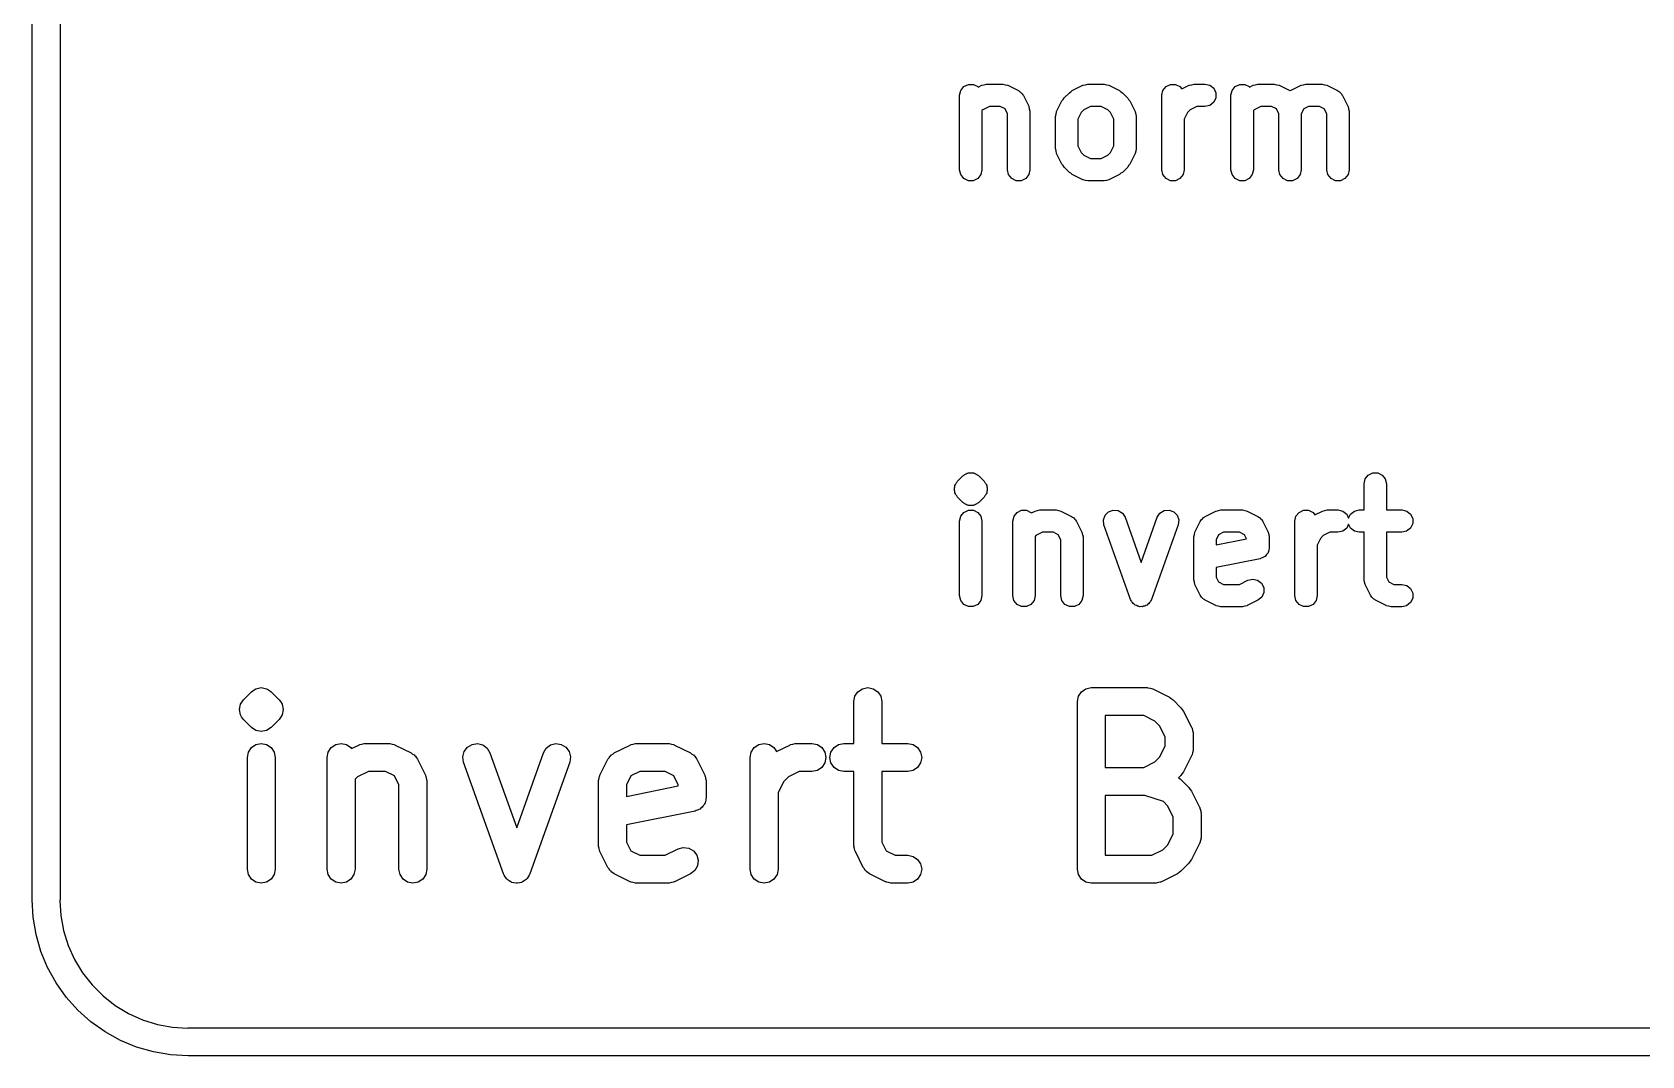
# Model space of a CAD drawing. Extents: x 78 to 213, y -137 to -49.
# Drawn here: x 134.37 to 163.18, y -129.79 to -111.47 of the extents above; entities that cross this region are included whole.
import ezdxf

# ---------------------------------------------------------------- set-up
doc = ezdxf.new("R2010")
doc.units = 0
doc.layers.add('BLACK', color=7, linetype='CONTINUOUS')

msp = doc.modelspace()

# ---------------------------------------------------------------- linework, layer by layer
at = {"layer": 'BLACK', "linetype": 'CONTINUOUS'}
for p, q in [((134.37, -127), (134.37, -87.63)), ((134.87, -87.63), (134.87, -127)), ((150.971, -112.601), (150.991, -112.514)), ((150.971, -113.935), (150.971, -112.601)), ((150.991, -112.514), (151.047, -112.445)), ((151.047, -112.445), (151.127, -112.406)), ((151.127, -112.406), (151.216, -112.406)), ((151.216, -112.406), (151.296, -112.445)), ((151.296, -112.445), (151.303, -112.455)), ((151.303, -112.455), (151.368, -112.422)), ((151.368, -112.422), (151.369, -112.422)), ((151.369, -112.422), (151.37, -112.421)), ((151.37, -112.421), (151.412, -112.412)), ((151.412, -112.412), (151.454, -112.401)), ((151.454, -112.401), (151.456, -112.402)), ((151.456, -112.402), (151.457, -112.401)), ((151.457, -112.401), (151.743, -112.401)), ((151.743, -112.401), (151.744, -112.402)), ((151.744, -112.402), (151.746, -112.401)), ((151.746, -112.401), (151.788, -112.412)), ((151.788, -112.412), (151.83, -112.421)), ((151.83, -112.421), (151.831, -112.422)), ((151.831, -112.422), (151.832, -112.423)), ((151.832, -112.423), (152.023, -112.518)), ((152.023, -112.518), (152.038, -112.53)), ((152.038, -112.53), (152.055, -112.538)), ((152.055, -112.538), (152.072, -112.558)), ((152.072, -112.558), (152.091, -112.575)), ((152.091, -112.575), (152.1, -112.592)), ((152.1, -112.592), (152.112, -112.607)), ((152.112, -112.607), (152.207, -112.798)), ((152.822, -112.678), (152.839, -112.65)), ((152.839, -112.65), (152.935, -112.555)), ((152.935, -112.555), (152.962, -112.538)), ((152.962, -112.538), (152.987, -112.518)), ((152.987, -112.518), (153.177, -112.422)), ((153.177, -112.422), (153.179, -112.422)), ((153.179, -112.422), (153.18, -112.421)), ((153.18, -112.421), (153.222, -112.412)), ((153.222, -112.412), (153.264, -112.401)), ((153.264, -112.401), (153.265, -112.402)), ((153.265, -112.402), (153.266, -112.401)), ((153.266, -112.401), (153.552, -112.401)), ((153.552, -112.401), (153.554, -112.402)), ((153.554, -112.402), (153.555, -112.401)), ((153.555, -112.401), (153.597, -112.412)), ((153.597, -112.412), (153.639, -112.421)), ((153.639, -112.421), (153.64, -112.422)), ((153.64, -112.422), (153.642, -112.423)), ((153.642, -112.423), (153.832, -112.518)), ((153.832, -112.518), (153.857, -112.538)), ((153.857, -112.538), (153.884, -112.555)), ((153.884, -112.555), (153.98, -112.651)), ((153.98, -112.651), (153.996, -112.678)), ((154.59, -112.601), (154.61, -112.514)), ((154.59, -113.935), (154.59, -112.601)), ((154.61, -112.514), (154.666, -112.445)), ((154.666, -112.445), (154.746, -112.406)), ((154.746, -112.406), (154.835, -112.406)), ((154.835, -112.406), (154.915, -112.445)), ((154.915, -112.445), (154.95, -112.489)), ((154.95, -112.489), (155.082, -112.422)), ((155.082, -112.422), (155.083, -112.422)), ((155.083, -112.422), (155.084, -112.421)), ((155.084, -112.421), (155.127, -112.412)), ((155.127, -112.412), (155.169, -112.401)), ((155.169, -112.401), (155.17, -112.402)), ((155.17, -112.402), (155.171, -112.401)), ((155.171, -112.401), (155.362, -112.401)), ((155.362, -112.401), (155.449, -112.421)), ((155.449, -112.421), (155.518, -112.477)), ((155.518, -112.477), (155.557, -112.557)), ((155.557, -112.646), (155.518, -112.726)), ((155.557, -112.557), (155.557, -112.646)), ((155.828, -112.601), (155.848, -112.514)), ((155.828, -113.935), (155.828, -112.601)), ((155.848, -112.514), (155.904, -112.445)), ((155.904, -112.445), (155.984, -112.406)), ((155.984, -112.406), (156.073, -112.406)), ((156.073, -112.406), (156.153, -112.445)), ((156.153, -112.445), (156.161, -112.455)), ((156.161, -112.455), (156.225, -112.422)), ((156.225, -112.422), (156.226, -112.422)), ((156.226, -112.422), (156.227, -112.421)), ((156.227, -112.421), (156.269, -112.412)), ((156.269, -112.412), (156.311, -112.401)), ((156.311, -112.401), (156.313, -112.402)), ((156.313, -112.402), (156.314, -112.401)), ((156.314, -112.401), (156.6, -112.401)), ((156.6, -112.401), (156.601, -112.402)), ((156.601, -112.402), (156.603, -112.401)), ((156.603, -112.401), (156.645, -112.412)), ((156.645, -112.412), (156.687, -112.421)), ((156.687, -112.421), (156.688, -112.422)), ((156.688, -112.422), (156.689, -112.423)), ((156.689, -112.423), (156.88, -112.518)), ((156.88, -112.518), (156.886, -112.523)), ((156.886, -112.523), (156.891, -112.518)), ((156.891, -112.518), (157.082, -112.422)), ((157.082, -112.422), (157.083, -112.422)), ((157.083, -112.422), (157.084, -112.421)), ((157.084, -112.421), (157.127, -112.412)), ((157.127, -112.412), (157.169, -112.401)), ((157.169, -112.401), (157.17, -112.402)), ((157.17, -112.402), (157.171, -112.401)), ((157.171, -112.401), (157.457, -112.401)), ((157.457, -112.401), (157.459, -112.402)), ((157.459, -112.402), (157.46, -112.401)), ((157.46, -112.401), (157.502, -112.412)), ((157.502, -112.412), (157.544, -112.421)), ((157.544, -112.421), (157.545, -112.422)), ((157.545, -112.422), (157.546, -112.423)), ((157.546, -112.423), (157.737, -112.518)), ((157.737, -112.518), (157.752, -112.53)), ((157.752, -112.53), (157.77, -112.538)), ((157.77, -112.538), (157.786, -112.558)), ((157.786, -112.558), (157.806, -112.575)), ((157.806, -112.575), (157.814, -112.592)), ((157.814, -112.592), (157.826, -112.607)), ((157.826, -112.607), (157.922, -112.798)), ((151.385, -112.861), (151.371, -112.875)), ((151.371, -112.875), (151.371, -113.935)), ((151.504, -112.801), (151.385, -112.861)), ((151.695, -112.801), (151.504, -112.801)), ((151.784, -112.846), (151.695, -112.801)), ((151.828, -112.934), (151.784, -112.846)), ((151.828, -113.935), (151.828, -112.934)), ((152.207, -112.798), (152.208, -112.799)), ((152.208, -112.799), (152.209, -112.8)), ((152.209, -112.8), (152.218, -112.842)), ((152.218, -112.842), (152.228, -112.884)), ((152.228, -112.884), (152.228, -112.886)), ((152.228, -112.886), (152.228, -112.887)), ((152.228, -112.887), (152.228, -113.935)), ((152.685, -112.979), (152.696, -112.937)), ((152.696, -112.937), (152.705, -112.895)), ((152.705, -112.895), (152.706, -112.894)), ((152.706, -112.894), (152.707, -112.893)), ((152.707, -112.893), (152.802, -112.702)), ((152.802, -112.702), (152.822, -112.678)), ((153.145, -112.91), (153.085, -113.03)), ((153.194, -112.861), (153.145, -112.91)), ((153.314, -112.801), (153.194, -112.861)), ((153.505, -112.801), (153.314, -112.801)), ((153.624, -112.861), (153.505, -112.801)), ((153.673, -112.91), (153.624, -112.861)), ((153.733, -113.03), (153.673, -112.91)), ((153.996, -112.678), (154.017, -112.702)), ((154.017, -112.702), (154.112, -112.893)), ((154.112, -112.893), (154.112, -112.895)), ((154.112, -112.895), (154.113, -112.896)), ((154.113, -112.896), (154.123, -112.938)), ((154.123, -112.938), (154.133, -112.98)), ((155.05, -112.91), (154.99, -113.03)), ((155.099, -112.861), (155.05, -112.91)), ((155.218, -112.801), (155.099, -112.861)), ((155.362, -112.801), (155.218, -112.801)), ((155.448, -112.782), (155.362, -112.801)), ((155.518, -112.726), (155.448, -112.782)), ((156.242, -112.861), (156.228, -112.875)), ((156.228, -112.875), (156.228, -113.935)), ((156.361, -112.801), (156.242, -112.861)), ((156.553, -112.801), (156.361, -112.801)), ((156.641, -112.846), (156.553, -112.801)), ((156.685, -112.934), (156.641, -112.846)), ((156.685, -113.935), (156.685, -112.934)), ((157.13, -112.846), (157.085, -112.934)), ((157.085, -112.934), (157.085, -113.935)), ((157.218, -112.801), (157.13, -112.846)), ((157.41, -112.801), (157.218, -112.801)), ((157.498, -112.846), (157.41, -112.801)), ((157.543, -112.934), (157.498, -112.846)), ((157.543, -113.935), (157.543, -112.934)), ((157.922, -112.798), (157.922, -112.799)), ((157.922, -112.799), (157.923, -112.8)), ((157.923, -112.8), (157.932, -112.842)), ((157.932, -112.842), (157.943, -112.884)), ((157.943, -112.884), (157.942, -112.886)), ((157.942, -112.886), (157.943, -112.887)), ((157.943, -112.887), (157.943, -113.935)), ((152.686, -112.981), (152.685, -112.979)), ((152.685, -112.982), (152.686, -112.981)), ((152.685, -113.554), (152.685, -112.982)), ((153.085, -113.03), (153.085, -113.507)), ((153.733, -113.507), (153.733, -113.03)), ((154.133, -112.98), (154.133, -112.981)), ((154.133, -112.981), (154.133, -112.982)), ((154.133, -112.982), (154.133, -113.554)), ((154.99, -113.03), (154.99, -113.935)), ((153.085, -113.507), (153.145, -113.626)), ((153.673, -113.626), (153.733, -113.507)), ((152.686, -113.555), (152.685, -113.554)), ((152.685, -113.556), (152.686, -113.555)), ((152.696, -113.598), (152.685, -113.556)), ((152.705, -113.641), (152.696, -113.598)), ((152.706, -113.642), (152.705, -113.641)), ((152.706, -113.643), (152.706, -113.642)), ((152.802, -113.834), (152.706, -113.643)), ((153.145, -113.626), (153.194, -113.675)), ((153.194, -113.675), (153.314, -113.735)), ((153.314, -113.735), (153.505, -113.735)), ((153.505, -113.735), (153.624, -113.675)), ((153.624, -113.675), (153.673, -113.626)), ((154.112, -113.643), (154.017, -113.834)), ((154.113, -113.641), (154.112, -113.642)), ((154.112, -113.642), (154.112, -113.643)), ((154.123, -113.599), (154.113, -113.641)), ((154.133, -113.557), (154.123, -113.599)), ((154.133, -113.554), (154.133, -113.555)), ((154.133, -113.555), (154.133, -113.557)), ((150.991, -114.021), (150.971, -113.935)), ((151.046, -114.091), (150.991, -114.021)), ((151.127, -114.13), (151.046, -114.091)), ((151.296, -114.091), (151.215, -114.13)), ((151.351, -114.022), (151.296, -114.091)), ((151.371, -113.935), (151.351, -114.022)), ((151.848, -114.021), (151.828, -113.935)), ((151.904, -114.091), (151.848, -114.021)), ((151.984, -114.13), (151.904, -114.091)), ((152.153, -114.091), (152.073, -114.13)), ((152.208, -114.022), (152.153, -114.091)), ((152.228, -113.935), (152.208, -114.022)), ((152.822, -113.858), (152.802, -113.834)), ((152.839, -113.885), (152.822, -113.858)), ((152.935, -113.981), (152.839, -113.885)), ((152.962, -113.998), (152.935, -113.981)), ((152.986, -114.018), (152.962, -113.998)), ((153.177, -114.114), (152.986, -114.018)), ((153.832, -114.018), (153.641, -114.114)), ((153.857, -113.998), (153.832, -114.018)), ((153.884, -113.981), (153.857, -113.998)), ((153.979, -113.886), (153.884, -113.981)), ((153.996, -113.859), (153.979, -113.886)), ((154.017, -113.834), (153.996, -113.859)), ((154.61, -114.021), (154.59, -113.935)), ((154.665, -114.091), (154.61, -114.021)), ((154.746, -114.13), (154.665, -114.091)), ((154.915, -114.091), (154.835, -114.13)), ((154.97, -114.022), (154.915, -114.091)), ((154.99, -113.935), (154.97, -114.022)), ((155.848, -114.021), (155.828, -113.935)), ((155.904, -114.091), (155.848, -114.021)), ((155.984, -114.13), (155.904, -114.091)), ((156.153, -114.091), (156.073, -114.13)), ((156.208, -114.022), (156.153, -114.091)), ((156.228, -113.935), (156.208, -114.022)), ((156.705, -114.021), (156.685, -113.935)), ((156.761, -114.091), (156.705, -114.021)), ((156.841, -114.13), (156.761, -114.091)), ((157.01, -114.091), (156.93, -114.13)), ((157.066, -114.022), (157.01, -114.091)), ((157.085, -113.935), (157.066, -114.022)), ((157.562, -114.021), (157.543, -113.935)), ((157.618, -114.091), (157.562, -114.021)), ((157.698, -114.13), (157.618, -114.091)), ((157.867, -114.091), (157.787, -114.13)), ((157.923, -114.022), (157.867, -114.091)), ((157.943, -113.935), (157.923, -114.022)), ((151.215, -114.13), (151.127, -114.13)), ((152.073, -114.13), (151.984, -114.13)), ((153.178, -114.114), (153.177, -114.114)), ((153.179, -114.115), (153.178, -114.114)), ((153.221, -114.125), (153.179, -114.115)), ((153.263, -114.135), (153.221, -114.125)), ((153.265, -114.134), (153.263, -114.135)), ((153.266, -114.135), (153.265, -114.134)), ((153.552, -114.135), (153.266, -114.135)), ((153.553, -114.134), (153.552, -114.135)), ((153.555, -114.135), (153.553, -114.134)), ((153.597, -114.125), (153.555, -114.135)), ((153.639, -114.115), (153.597, -114.125)), ((153.64, -114.114), (153.639, -114.115)), ((153.641, -114.114), (153.64, -114.114)), ((154.835, -114.13), (154.746, -114.13)), ((156.073, -114.13), (155.984, -114.13)), ((156.93, -114.13), (156.841, -114.13)), ((157.787, -114.13), (157.698, -114.13)), ((150.887, -119.584), (150.899, -119.565)), ((150.899, -119.565), (150.907, -119.543)), ((150.907, -119.543), (150.923, -119.528)), ((150.923, -119.528), (150.935, -119.509)), ((150.935, -119.509), (151.03, -119.413)), ((151.03, -119.413), (151.04, -119.407)), ((151.04, -119.407), (151.047, -119.398)), ((151.047, -119.398), (151.057, -119.393)), ((151.057, -119.393), (151.065, -119.385)), ((151.065, -119.385), (151.086, -119.378)), ((151.086, -119.378), (151.105, -119.366)), ((151.105, -119.366), (151.117, -119.365)), ((151.117, -119.365), (151.127, -119.36)), ((151.127, -119.36), (151.138, -119.36)), ((151.138, -119.36), (151.149, -119.356)), ((151.149, -119.356), (151.171, -119.359)), ((151.171, -119.359), (151.194, -119.356)), ((151.194, -119.356), (151.205, -119.36)), ((151.205, -119.36), (151.216, -119.36)), ((151.216, -119.36), (151.226, -119.365)), ((151.226, -119.365), (151.237, -119.366)), ((151.237, -119.366), (151.256, -119.378)), ((151.256, -119.378), (151.278, -119.386)), ((151.278, -119.386), (151.286, -119.394)), ((151.286, -119.394), (151.296, -119.398)), ((151.296, -119.398), (151.303, -119.407)), ((151.303, -119.407), (151.313, -119.413)), ((151.313, -119.413), (151.408, -119.509)), ((151.408, -119.509), (151.42, -119.528)), ((151.42, -119.528), (151.436, -119.544)), ((151.436, -119.544), (151.443, -119.565)), ((151.443, -119.565), (151.455, -119.584)), ((158.209, -119.554), (158.229, -119.468)), ((158.209, -120.021), (158.209, -119.554)), ((158.229, -119.468), (158.285, -119.398)), ((158.285, -119.398), (158.365, -119.36)), ((158.365, -119.36), (158.454, -119.36)), ((158.454, -119.36), (158.534, -119.398)), ((158.534, -119.398), (158.589, -119.468)), ((158.589, -119.468), (158.609, -119.555)), ((158.609, -119.555), (158.609, -120.021)), ((150.877, -119.627), (150.885, -119.606)), ((150.88, -119.65), (150.877, -119.627)), ((150.877, -119.672), (150.88, -119.65)), ((150.885, -119.693), (150.877, -119.672)), ((150.885, -119.606), (150.887, -119.584)), ((150.887, -119.716), (150.885, -119.693)), ((150.899, -119.735), (150.887, -119.716)), ((150.907, -119.756), (150.899, -119.735)), ((150.922, -119.772), (150.907, -119.756)), ((150.934, -119.791), (150.922, -119.772)), ((151.03, -119.887), (150.934, -119.791)), ((151.408, -119.791), (151.312, -119.887)), ((151.42, -119.772), (151.408, -119.791)), ((151.436, -119.757), (151.42, -119.772)), ((151.443, -119.735), (151.436, -119.757)), ((151.455, -119.716), (151.443, -119.735)), ((151.455, -119.584), (151.458, -119.607)), ((151.458, -119.694), (151.455, -119.716)), ((151.458, -119.607), (151.465, -119.628)), ((151.465, -119.673), (151.458, -119.694)), ((151.465, -119.628), (151.463, -119.65)), ((151.463, -119.65), (151.465, -119.673)), ((150.971, -120.221), (150.991, -120.134)), ((150.991, -120.134), (151.047, -120.065)), ((151.039, -119.893), (151.03, -119.887)), ((151.046, -119.902), (151.039, -119.893)), ((151.057, -119.906), (151.046, -119.902)), ((151.047, -120.065), (151.127, -120.026)), ((151.065, -119.914), (151.057, -119.906)), ((151.086, -119.922), (151.065, -119.914)), ((151.105, -119.934), (151.086, -119.922)), ((151.116, -119.935), (151.105, -119.934)), ((151.127, -119.94), (151.116, -119.935)), ((151.138, -119.94), (151.127, -119.94)), ((151.127, -120.026), (151.216, -120.026)), ((151.149, -119.944), (151.138, -119.94)), ((151.171, -119.941), (151.149, -119.944)), ((151.193, -119.944), (151.171, -119.941)), ((151.204, -119.94), (151.193, -119.944)), ((151.215, -119.94), (151.204, -119.94)), ((151.226, -119.935), (151.215, -119.94)), ((151.216, -120.026), (151.296, -120.065)), ((151.237, -119.934), (151.226, -119.935)), ((151.256, -119.922), (151.237, -119.934)), ((151.277, -119.915), (151.256, -119.922)), ((151.285, -119.907), (151.277, -119.915)), ((151.296, -119.902), (151.285, -119.907)), ((151.303, -119.893), (151.296, -119.902)), ((151.296, -120.065), (151.351, -120.135)), ((151.312, -119.887), (151.303, -119.893)), ((151.351, -120.135), (151.371, -120.221)), ((151.924, -120.221), (151.944, -120.134)), ((151.944, -120.134), (151.999, -120.065)), ((151.999, -120.065), (152.079, -120.026)), ((152.079, -120.026), (152.168, -120.026)), ((152.168, -120.026), (152.248, -120.065)), ((152.248, -120.065), (152.256, -120.075)), ((152.256, -120.075), (152.32, -120.042)), ((152.32, -120.042), (152.321, -120.042)), ((152.321, -120.042), (152.323, -120.041)), ((152.323, -120.041), (152.365, -120.032)), ((152.365, -120.032), (152.407, -120.021)), ((152.407, -120.021), (152.408, -120.022)), ((152.408, -120.022), (152.409, -120.021)), ((152.409, -120.021), (152.695, -120.021)), ((152.695, -120.021), (152.697, -120.022)), ((152.697, -120.022), (152.698, -120.021)), ((152.698, -120.021), (152.74, -120.032)), ((152.74, -120.032), (152.782, -120.041)), ((152.782, -120.041), (152.783, -120.042)), ((152.783, -120.042), (152.784, -120.043)), ((152.784, -120.043), (152.975, -120.138)), ((152.975, -120.138), (152.99, -120.15)), ((153.544, -120.2), (153.573, -120.116)), ((153.573, -120.116), (153.635, -120.053)), ((153.635, -120.053), (153.719, -120.023)), ((153.719, -120.023), (153.808, -120.032)), ((153.808, -120.032), (153.883, -120.079)), ((153.883, -120.079), (153.931, -120.154)), ((154.507, -120.154), (154.555, -120.079)), ((154.555, -120.079), (154.63, -120.032)), ((154.63, -120.032), (154.719, -120.023)), ((154.719, -120.023), (154.803, -120.053)), ((154.803, -120.053), (154.865, -120.116)), ((154.865, -120.116), (154.894, -120.2)), ((155.352, -120.15), (155.367, -120.138)), ((155.367, -120.138), (155.558, -120.042)), ((155.558, -120.042), (155.56, -120.042)), ((155.56, -120.042), (155.561, -120.041)), ((155.561, -120.041), (155.603, -120.032)), ((155.603, -120.032), (155.645, -120.021)), ((155.645, -120.021), (155.646, -120.022)), ((155.646, -120.022), (155.647, -120.021)), ((155.647, -120.021), (156.029, -120.021)), ((156.029, -120.021), (156.03, -120.022)), ((156.03, -120.022), (156.031, -120.021)), ((156.031, -120.021), (156.073, -120.032)), ((156.073, -120.032), (156.115, -120.041)), ((156.115, -120.041), (156.116, -120.042)), ((156.116, -120.042), (156.118, -120.043)), ((156.118, -120.043), (156.309, -120.138)), ((156.309, -120.138), (156.324, -120.15)), ((156.971, -120.221), (156.991, -120.134)), ((156.991, -120.134), (157.047, -120.065)), ((157.047, -120.065), (157.127, -120.026)), ((157.127, -120.026), (157.216, -120.026)), ((157.216, -120.026), (157.296, -120.065)), ((157.296, -120.065), (157.331, -120.109)), ((157.331, -120.109), (157.463, -120.042)), ((157.463, -120.042), (157.464, -120.042)), ((157.464, -120.042), (157.465, -120.041)), ((157.465, -120.041), (157.507, -120.032)), ((157.507, -120.032), (157.549, -120.021)), ((157.549, -120.021), (157.551, -120.022)), ((157.551, -120.022), (157.552, -120.021)), ((157.552, -120.021), (157.743, -120.021)), ((157.743, -120.021), (157.83, -120.041)), ((157.83, -120.041), (157.899, -120.097)), ((157.899, -120.097), (157.933, -120.168)), ((157.933, -120.168), (157.967, -120.097)), ((157.967, -120.097), (158.037, -120.041)), ((158.037, -120.041), (158.124, -120.021)), ((158.124, -120.021), (158.209, -120.021)), ((158.609, -120.021), (158.886, -120.021)), ((158.886, -120.021), (158.973, -120.041)), ((158.973, -120.041), (159.042, -120.097)), ((159.042, -120.097), (159.081, -120.177)), ((150.971, -121.555), (150.971, -120.221)), ((151.371, -120.221), (151.371, -121.555)), ((151.924, -121.555), (151.924, -120.221)), ((152.456, -120.421), (152.337, -120.481)), ((152.648, -120.421), (152.456, -120.421)), ((152.736, -120.466), (152.648, -120.421)), ((152.99, -120.15), (153.008, -120.158)), ((153.008, -120.158), (153.024, -120.178)), ((153.024, -120.178), (153.044, -120.195)), ((153.044, -120.195), (153.052, -120.212)), ((153.052, -120.212), (153.064, -120.227)), ((153.064, -120.227), (153.16, -120.418)), ((153.16, -120.418), (153.16, -120.419)), ((153.16, -120.419), (153.161, -120.42)), ((153.161, -120.42), (153.171, -120.462)), ((153.554, -120.288), (153.544, -120.2)), ((154.03, -121.622), (153.554, -120.288)), ((153.931, -120.154), (154.219, -120.96)), ((154.219, -120.96), (154.507, -120.154)), ((154.883, -120.289), (154.407, -121.622)), ((154.894, -120.2), (154.883, -120.289)), ((155.172, -120.462), (155.182, -120.42)), ((155.182, -120.419), (155.183, -120.418)), ((155.182, -120.42), (155.182, -120.419)), ((155.183, -120.418), (155.278, -120.227)), ((155.278, -120.227), (155.291, -120.212)), ((155.291, -120.212), (155.299, -120.194)), ((155.299, -120.194), (155.318, -120.178)), ((155.318, -120.178), (155.335, -120.158)), ((155.335, -120.158), (155.352, -120.15)), ((155.695, -120.421), (155.606, -120.466)), ((155.981, -120.421), (155.695, -120.421)), ((156.07, -120.466), (155.981, -120.421)), ((156.324, -120.15), (156.341, -120.158)), ((156.341, -120.158), (156.357, -120.178)), ((156.357, -120.178), (156.377, -120.195)), ((156.377, -120.195), (156.385, -120.212)), ((156.385, -120.212), (156.398, -120.227)), ((156.398, -120.227), (156.493, -120.418)), ((156.493, -120.418), (156.493, -120.419)), ((156.493, -120.419), (156.494, -120.42)), ((156.494, -120.42), (156.504, -120.462)), ((156.971, -121.555), (156.971, -120.221)), ((157.599, -120.421), (157.48, -120.481)), ((157.743, -120.421), (157.599, -120.421)), ((157.829, -120.402), (157.743, -120.421)), ((157.899, -120.346), (157.829, -120.402)), ((157.933, -120.275), (157.899, -120.346)), ((157.967, -120.346), (157.933, -120.275)), ((158.037, -120.401), (157.967, -120.346)), ((158.123, -120.421), (158.037, -120.401)), ((158.209, -120.421), (158.123, -120.421)), ((158.209, -121.269), (158.209, -120.421)), ((158.885, -120.421), (158.609, -120.421)), ((158.609, -120.421), (158.609, -121.222)), ((158.972, -120.402), (158.885, -120.421)), ((159.042, -120.346), (158.972, -120.402)), ((159.08, -120.266), (159.042, -120.346)), ((159.081, -120.177), (159.08, -120.266)), ((152.337, -120.481), (152.324, -120.495)), ((152.324, -120.495), (152.324, -121.555)), ((152.781, -120.554), (152.736, -120.466)), ((152.781, -121.555), (152.781, -120.554)), ((153.171, -120.462), (153.181, -120.504)), ((153.181, -120.504), (153.18, -120.506)), ((153.18, -120.506), (153.181, -120.507)), ((153.181, -120.507), (153.181, -121.555)), ((155.162, -120.504), (155.172, -120.462)), ((155.162, -120.505), (155.162, -120.504)), ((155.162, -120.507), (155.162, -120.505)), ((155.162, -121.269), (155.162, -120.507)), ((155.606, -120.466), (155.562, -120.554)), ((155.562, -120.644), (156.105, -120.536)), ((155.562, -120.554), (155.562, -120.644)), ((156.105, -120.536), (156.07, -120.466)), ((156.504, -120.462), (156.514, -120.504)), ((156.514, -120.703), (156.504, -120.744)), ((156.514, -120.698), (156.513, -120.701)), ((156.513, -120.701), (156.514, -120.703)), ((156.514, -120.504), (156.514, -120.506)), ((156.514, -120.506), (156.514, -120.507)), ((156.514, -120.507), (156.514, -120.698)), ((157.431, -120.53), (157.371, -120.65)), ((157.371, -120.65), (157.371, -121.555)), ((157.48, -120.481), (157.431, -120.53)), ((156.353, -120.894), (155.562, -121.052)), ((156.356, -120.893), (156.353, -120.894)), ((156.358, -120.893), (156.356, -120.893)), ((156.396, -120.874), (156.358, -120.893)), ((156.434, -120.857), (156.396, -120.874)), ((156.436, -120.855), (156.434, -120.857)), ((156.439, -120.854), (156.436, -120.855)), ((156.465, -120.821), (156.439, -120.854)), ((156.492, -120.789), (156.465, -120.821)), ((156.494, -120.785), (156.492, -120.787)), ((156.492, -120.787), (156.492, -120.789)), ((156.504, -120.744), (156.494, -120.785)), ((155.162, -121.27), (155.162, -121.269)), ((155.162, -121.272), (155.162, -121.27)), ((155.172, -121.314), (155.162, -121.272)), ((155.562, -121.052), (155.562, -121.222)), ((155.562, -121.222), (155.606, -121.31)), ((155.981, -121.355), (156.13, -121.28)), ((156.13, -121.28), (156.216, -121.26)), ((156.216, -121.26), (156.303, -121.278)), ((156.303, -121.278), (156.373, -121.333)), ((158.21, -121.27), (158.209, -121.269)), ((158.209, -121.272), (158.21, -121.27)), ((158.219, -121.314), (158.209, -121.272)), ((158.609, -121.222), (158.654, -121.31)), ((150.991, -121.641), (150.971, -121.555)), ((151.371, -121.555), (151.351, -121.642)), ((151.943, -121.641), (151.924, -121.555)), ((152.324, -121.555), (152.304, -121.642)), ((152.8, -121.641), (152.781, -121.555)), ((153.181, -121.555), (153.161, -121.642)), ((155.181, -121.356), (155.172, -121.314)), ((155.182, -121.357), (155.181, -121.356)), ((155.183, -121.358), (155.182, -121.357)), ((155.278, -121.549), (155.183, -121.358)), ((155.29, -121.564), (155.278, -121.549)), ((155.299, -121.582), (155.29, -121.564)), ((155.318, -121.598), (155.299, -121.582)), ((155.606, -121.31), (155.695, -121.355)), ((155.695, -121.355), (155.981, -121.355)), ((156.377, -121.582), (156.308, -121.638)), ((156.373, -121.333), (156.413, -121.412)), ((156.414, -121.501), (156.377, -121.582)), ((156.413, -121.412), (156.414, -121.501)), ((156.991, -121.641), (156.971, -121.555)), ((157.371, -121.555), (157.351, -121.642)), ((158.229, -121.356), (158.219, -121.314)), ((158.23, -121.357), (158.229, -121.356)), ((158.23, -121.358), (158.23, -121.357)), ((158.326, -121.549), (158.23, -121.358)), ((158.338, -121.564), (158.326, -121.549)), ((158.346, -121.582), (158.338, -121.564)), ((158.366, -121.598), (158.346, -121.582)), ((158.654, -121.31), (158.742, -121.355)), ((158.742, -121.355), (158.886, -121.355)), ((158.886, -121.355), (158.973, -121.375)), ((158.973, -121.375), (159.042, -121.43)), ((159.042, -121.43), (159.081, -121.51)), ((159.081, -121.51), (159.08, -121.599)), ((151.046, -121.711), (150.991, -121.641)), ((151.127, -121.75), (151.046, -121.711)), ((151.215, -121.75), (151.127, -121.75)), ((151.296, -121.711), (151.215, -121.75)), ((151.351, -121.642), (151.296, -121.711)), ((151.999, -121.711), (151.943, -121.641)), ((152.079, -121.75), (151.999, -121.711)), ((152.168, -121.75), (152.079, -121.75)), ((152.248, -121.711), (152.168, -121.75)), ((152.304, -121.642), (152.248, -121.711)), ((152.856, -121.711), (152.8, -121.641)), ((152.936, -121.75), (152.856, -121.711)), ((153.025, -121.75), (152.936, -121.75)), ((153.105, -121.711), (153.025, -121.75)), ((153.161, -121.642), (153.105, -121.711)), ((154.042, -121.64), (154.03, -121.622)), ((154.049, -121.66), (154.042, -121.64)), ((154.065, -121.677), (154.049, -121.66)), ((154.078, -121.697), (154.065, -121.677)), ((154.096, -121.708), (154.078, -121.697)), ((154.111, -121.723), (154.096, -121.708)), ((154.134, -121.731), (154.111, -121.723)), ((154.154, -121.744), (154.134, -121.731)), ((154.175, -121.746), (154.154, -121.744)), ((154.195, -121.753), (154.175, -121.746)), ((154.219, -121.751), (154.195, -121.753)), ((154.242, -121.753), (154.219, -121.751)), ((154.262, -121.746), (154.242, -121.753)), ((154.283, -121.744), (154.262, -121.746)), ((154.304, -121.732), (154.283, -121.744)), ((154.326, -121.724), (154.304, -121.732)), ((154.341, -121.708), (154.326, -121.724)), ((154.359, -121.697), (154.341, -121.708)), ((154.372, -121.677), (154.359, -121.697)), ((154.389, -121.66), (154.372, -121.677)), ((154.396, -121.64), (154.389, -121.66)), ((154.407, -121.622), (154.396, -121.64)), ((155.335, -121.618), (155.318, -121.598)), ((155.352, -121.626), (155.335, -121.618)), ((155.367, -121.638), (155.352, -121.626)), ((155.558, -121.734), (155.367, -121.638)), ((155.559, -121.734), (155.558, -121.734)), ((155.56, -121.735), (155.559, -121.734)), ((155.602, -121.745), (155.56, -121.735)), ((155.644, -121.755), (155.602, -121.745)), ((155.646, -121.754), (155.644, -121.755)), ((155.647, -121.755), (155.646, -121.754)), ((156.028, -121.755), (155.647, -121.755)), ((156.03, -121.754), (156.028, -121.755)), ((156.031, -121.755), (156.03, -121.754)), ((156.073, -121.745), (156.031, -121.755)), ((156.115, -121.735), (156.073, -121.745)), ((156.116, -121.734), (156.115, -121.735)), ((156.117, -121.734), (156.116, -121.734)), ((156.308, -121.638), (156.117, -121.734)), ((157.046, -121.711), (156.991, -121.641)), ((157.127, -121.75), (157.046, -121.711)), ((157.215, -121.75), (157.127, -121.75)), ((157.296, -121.711), (157.215, -121.75)), ((157.351, -121.642), (157.296, -121.711)), ((158.382, -121.618), (158.366, -121.598)), ((158.4, -121.626), (158.382, -121.618)), ((158.415, -121.638), (158.4, -121.626)), ((158.606, -121.734), (158.415, -121.638)), ((158.607, -121.734), (158.606, -121.734)), ((158.608, -121.735), (158.607, -121.734)), ((158.65, -121.745), (158.608, -121.735)), ((158.692, -121.755), (158.65, -121.745)), ((158.693, -121.754), (158.692, -121.755)), ((158.695, -121.755), (158.693, -121.754)), ((158.885, -121.755), (158.695, -121.755)), ((158.972, -121.735), (158.885, -121.755)), ((159.042, -121.68), (158.972, -121.735)), ((159.08, -121.599), (159.042, -121.68)), ((138.151, -123.418), (138.294, -123.275)), ((138.294, -123.275), (138.343, -123.243)), ((138.294, -123.275), (138.294, -123.275)), ((138.343, -123.243), (138.375, -123.221)), ((138.375, -123.221), (138.471, -123.202)), ((138.471, -123.202), (138.471, -123.202)), ((138.471, -123.202), (138.566, -123.221)), ((138.566, -123.221), (138.599, -123.243)), ((138.599, -123.243), (138.647, -123.275)), ((138.647, -123.275), (138.647, -123.275)), ((138.647, -123.275), (138.79, -123.418)), ((149.097, -123.356), (149.151, -123.275)), ((149.151, -123.275), (149.232, -123.221)), ((149.232, -123.221), (149.328, -123.202)), ((149.328, -123.202), (149.424, -123.221)), ((149.424, -123.221), (149.505, -123.275)), ((149.505, -123.275), (149.559, -123.356)), ((153.097, -123.356), (153.151, -123.275)), ((153.151, -123.275), (153.232, -123.221)), ((153.232, -123.221), (153.328, -123.202)), ((153.328, -123.202), (154.328, -123.202)), ((154.328, -123.202), (154.337, -123.204)), ((154.337, -123.204), (154.346, -123.203)), ((154.346, -123.203), (154.384, -123.213)), ((154.384, -123.213), (154.424, -123.221)), ((154.424, -123.221), (154.431, -123.226)), ((154.431, -123.226), (154.44, -123.229)), ((154.44, -123.229), (154.725, -123.371)), ((138.078, -123.595), (138.097, -123.499)), ((138.097, -123.691), (138.078, -123.595)), ((138.097, -123.499), (138.151, -123.418)), ((138.097, -123.499), (138.097, -123.499)), ((138.151, -123.418), (138.151, -123.418)), ((138.79, -123.418), (138.813, -123.452)), ((138.813, -123.452), (138.845, -123.499)), ((138.845, -123.499), (138.845, -123.499)), ((138.845, -123.499), (138.864, -123.595)), ((138.864, -123.595), (138.845, -123.691)), ((149.078, -123.452), (149.097, -123.356)), ((149.078, -124.202), (149.078, -123.452)), ((149.559, -123.356), (149.578, -123.452)), ((149.578, -123.452), (149.578, -124.202)), ((153.078, -123.452), (153.097, -123.356)), ((153.078, -126.452), (153.078, -123.452)), ((154.725, -123.371), (154.757, -123.396)), ((154.757, -123.396), (154.79, -123.418)), ((154.79, -123.418), (154.933, -123.561)), ((154.933, -123.561), (154.955, -123.594)), ((154.955, -123.594), (154.98, -123.626)), ((138.119, -123.723), (138.097, -123.691)), ((138.151, -123.772), (138.119, -123.723)), ((138.294, -123.915), (138.151, -123.772)), ((138.79, -123.772), (138.647, -123.915)), ((138.813, -123.738), (138.79, -123.772)), ((138.845, -123.691), (138.813, -123.738)), ((153.578, -123.702), (153.578, -124.631)), ((154.269, -123.702), (153.578, -123.702)), ((154.465, -123.8), (154.269, -123.702)), ((154.551, -123.886), (154.465, -123.8)), ((154.649, -124.083), (154.551, -123.886)), ((154.98, -123.626), (155.123, -123.912)), ((138.375, -123.969), (138.294, -123.915)), ((138.294, -123.915), (138.294, -123.915)), ((138.471, -123.988), (138.375, -123.969)), ((138.566, -123.969), (138.471, -123.988)), ((138.647, -123.915), (138.566, -123.969)), ((154.649, -124.25), (154.649, -124.083)), ((155.123, -123.912), (155.125, -123.92)), ((155.125, -123.92), (155.13, -123.928)), ((155.13, -123.928), (155.138, -123.967)), ((155.138, -123.967), (155.149, -124.006)), ((155.149, -124.006), (155.148, -124.015)), ((155.148, -124.015), (155.149, -124.024)), ((155.149, -124.024), (155.149, -124.309)), ((138.221, -124.452), (138.24, -124.356)), ((138.221, -126.452), (138.221, -124.452)), ((138.24, -124.356), (138.294, -124.275)), ((138.294, -124.275), (138.375, -124.221)), ((138.375, -124.221), (138.471, -124.202)), ((138.471, -124.202), (138.566, -124.221)), ((138.566, -124.221), (138.647, -124.275)), ((138.647, -124.275), (138.702, -124.356)), ((138.702, -124.356), (138.721, -124.452)), ((138.721, -124.452), (138.721, -126.452)), ((139.649, -124.452), (139.668, -124.356)), ((139.649, -126.452), (139.649, -124.452)), ((139.668, -124.356), (139.723, -124.275)), ((139.723, -124.275), (139.804, -124.221)), ((139.804, -124.221), (139.899, -124.202)), ((139.899, -124.202), (139.995, -124.221)), ((139.995, -124.221), (140.076, -124.275)), ((140.076, -124.275), (140.088, -124.293)), ((140.088, -124.293), (140.216, -124.229)), ((140.216, -124.229), (140.225, -124.226)), ((140.225, -124.226), (140.232, -124.221)), ((140.232, -124.221), (140.271, -124.213)), ((140.271, -124.213), (140.31, -124.203)), ((140.31, -124.203), (140.319, -124.204)), ((140.319, -124.204), (140.328, -124.202)), ((140.328, -124.202), (140.756, -124.202)), ((140.756, -124.202), (140.765, -124.204)), ((140.765, -124.204), (140.774, -124.203)), ((140.774, -124.203), (140.813, -124.213)), ((140.813, -124.213), (140.852, -124.221)), ((140.852, -124.221), (140.86, -124.226)), ((140.86, -124.226), (140.868, -124.229)), ((140.868, -124.229), (141.154, -124.371)), ((141.154, -124.371), (141.179, -124.391)), ((141.179, -124.391), (141.206, -124.406)), ((141.206, -124.406), (141.217, -124.42)), ((141.217, -124.42), (141.231, -124.431)), ((141.231, -124.431), (141.247, -124.458)), ((141.247, -124.458), (141.266, -124.483)), ((142.078, -124.44), (142.102, -124.345)), ((142.092, -124.536), (142.078, -124.44)), ((142.102, -124.345), (142.16, -124.267)), ((142.16, -124.267), (142.244, -124.217)), ((142.244, -124.217), (142.34, -124.202)), ((142.34, -124.202), (142.435, -124.226)), ((142.435, -124.226), (142.513, -124.284)), ((142.513, -124.284), (142.563, -124.368)), ((142.563, -124.368), (143.042, -125.709)), ((143.042, -125.709), (143.521, -124.368)), ((143.521, -124.368), (143.571, -124.284)), ((143.571, -124.284), (143.649, -124.226)), ((143.649, -124.226), (143.744, -124.202)), ((143.744, -124.202), (143.841, -124.217)), ((143.841, -124.217), (143.924, -124.267)), ((143.924, -124.267), (143.982, -124.345)), ((143.982, -124.345), (144.006, -124.44)), ((144.006, -124.44), (143.992, -124.536)), ((144.676, -124.483), (144.695, -124.458)), ((144.695, -124.458), (144.71, -124.431)), ((144.71, -124.431), (144.725, -124.42)), ((144.725, -124.42), (144.735, -124.406)), ((144.735, -124.406), (144.763, -124.391)), ((144.763, -124.391), (144.787, -124.371)), ((144.787, -124.371), (145.073, -124.229)), ((145.073, -124.229), (145.082, -124.226)), ((145.082, -124.226), (145.089, -124.221)), ((145.089, -124.221), (145.129, -124.213)), ((145.129, -124.213), (145.167, -124.203)), ((145.167, -124.203), (145.176, -124.204)), ((145.176, -124.204), (145.185, -124.202)), ((145.185, -124.202), (145.756, -124.202)), ((145.756, -124.202), (145.765, -124.204)), ((145.765, -124.204), (145.774, -124.203)), ((145.774, -124.203), (145.813, -124.213)), ((145.813, -124.213), (145.852, -124.221)), ((145.852, -124.221), (145.86, -124.226)), ((145.86, -124.226), (145.868, -124.229)), ((145.868, -124.229), (146.154, -124.371)), ((146.154, -124.371), (146.179, -124.391)), ((146.179, -124.391), (146.206, -124.406)), ((146.206, -124.406), (146.217, -124.42)), ((146.217, -124.42), (146.231, -124.431)), ((146.231, -124.431), (146.247, -124.458)), ((146.247, -124.458), (146.266, -124.483)), ((147.221, -124.452), (147.24, -124.356)), ((147.221, -126.452), (147.221, -124.452)), ((147.24, -124.356), (147.294, -124.275)), ((147.294, -124.275), (147.375, -124.221)), ((147.375, -124.221), (147.471, -124.202)), ((147.471, -124.202), (147.566, -124.221)), ((147.566, -124.221), (147.647, -124.275)), ((147.647, -124.275), (147.695, -124.346)), ((147.695, -124.346), (147.93, -124.229)), ((147.93, -124.229), (147.939, -124.226)), ((147.939, -124.226), (147.946, -124.221)), ((147.946, -124.221), (147.986, -124.213)), ((147.986, -124.213), (148.024, -124.203)), ((148.024, -124.203), (148.033, -124.204)), ((148.033, -124.204), (148.042, -124.202)), ((148.042, -124.202), (148.328, -124.202)), ((148.328, -124.202), (148.424, -124.221)), ((148.424, -124.221), (148.505, -124.275)), ((148.505, -124.275), (148.559, -124.356)), ((148.559, -124.356), (148.578, -124.452)), ((148.578, -124.452), (148.559, -124.548)), ((148.649, -124.452), (148.668, -124.356)), ((148.668, -124.548), (148.649, -124.452)), ((148.668, -124.356), (148.723, -124.275)), ((148.723, -124.275), (148.804, -124.221)), ((148.804, -124.221), (148.899, -124.202)), ((148.899, -124.202), (149.078, -124.202)), ((149.578, -124.202), (150.042, -124.202)), ((150.042, -124.202), (150.138, -124.221)), ((150.138, -124.221), (150.219, -124.275)), ((150.219, -124.275), (150.273, -124.356)), ((150.273, -124.356), (150.292, -124.452)), ((150.292, -124.452), (150.273, -124.548)), ((154.465, -124.532), (154.551, -124.447)), ((154.551, -124.447), (154.649, -124.25)), ((155.123, -124.421), (154.98, -124.707)), ((155.125, -124.412), (155.123, -124.421)), ((155.13, -124.405), (155.125, -124.412)), ((155.138, -124.366), (155.13, -124.405)), ((155.149, -124.327), (155.138, -124.366)), ((155.149, -124.309), (155.148, -124.318)), ((155.148, -124.318), (155.149, -124.327)), ((140.387, -124.702), (140.19, -124.8)), ((140.697, -124.702), (140.387, -124.702)), ((140.856, -124.781), (140.697, -124.702)), ((141.266, -124.483), (141.409, -124.769)), ((142.807, -126.536), (142.092, -124.536)), ((143.992, -124.536), (143.278, -126.536)), ((144.533, -124.769), (144.676, -124.483)), ((145.244, -124.702), (145.086, -124.781)), ((145.697, -124.702), (145.244, -124.702)), ((145.856, -124.781), (145.697, -124.702)), ((146.266, -124.483), (146.409, -124.769)), ((148.101, -124.702), (147.905, -124.8)), ((148.328, -124.702), (148.101, -124.702)), ((148.424, -124.683), (148.328, -124.702)), ((148.505, -124.629), (148.424, -124.683)), ((148.559, -124.548), (148.505, -124.629)), ((148.723, -124.629), (148.668, -124.548)), ((148.804, -124.683), (148.723, -124.629)), ((148.899, -124.702), (148.804, -124.683)), ((149.078, -124.702), (148.899, -124.702)), ((149.078, -126.024), (149.078, -124.702)), ((150.042, -124.702), (149.578, -124.702)), ((149.578, -124.702), (149.578, -125.965)), ((150.138, -124.683), (150.042, -124.702)), ((150.219, -124.629), (150.138, -124.683)), ((150.273, -124.548), (150.219, -124.629)), ((153.578, -124.631), (154.269, -124.631)), ((154.269, -124.631), (154.465, -124.532)), ((154.955, -124.738), (154.933, -124.772)), ((154.98, -124.707), (154.955, -124.738)), ((140.19, -124.8), (140.149, -124.841)), ((140.149, -124.841), (140.149, -126.452)), ((140.935, -124.94), (140.856, -124.781)), ((140.935, -126.452), (140.935, -124.94)), ((141.409, -124.769), (141.411, -124.778)), ((141.411, -124.778), (141.416, -124.785)), ((141.416, -124.785), (141.424, -124.824)), ((141.424, -124.824), (141.434, -124.863)), ((141.434, -124.863), (141.433, -124.872)), ((141.433, -124.872), (141.435, -124.881)), ((141.435, -124.881), (141.435, -126.452)), ((144.506, -124.881), (144.508, -124.872)), ((144.506, -126.024), (144.506, -124.881)), ((144.507, -124.863), (144.518, -124.824)), ((144.508, -124.872), (144.507, -124.863)), ((144.518, -124.824), (144.525, -124.785)), ((144.525, -124.785), (144.53, -124.778)), ((144.53, -124.778), (144.533, -124.769)), ((145.086, -124.781), (145.006, -124.94)), ((145.006, -124.94), (145.006, -125.147)), ((145.006, -125.147), (145.935, -124.961)), ((145.935, -124.94), (145.856, -124.781)), ((145.935, -124.961), (145.935, -124.94)), ((146.409, -124.769), (146.411, -124.778)), ((146.411, -124.778), (146.416, -124.785)), ((146.416, -124.785), (146.424, -124.824)), ((146.424, -124.824), (146.434, -124.863)), ((146.434, -124.863), (146.433, -124.872)), ((146.433, -124.872), (146.435, -124.881)), ((146.435, -124.881), (146.435, -125.166)), ((147.819, -124.886), (147.721, -125.083)), ((147.905, -124.8), (147.819, -124.886)), ((154.933, -124.772), (154.888, -124.817)), ((154.888, -124.817), (154.92, -124.835)), ((154.92, -124.835), (154.926, -124.842)), ((154.926, -124.842), (154.933, -124.847)), ((154.933, -124.847), (155.076, -124.99)), ((155.076, -124.99), (155.098, -125.023)), ((155.098, -125.023), (155.123, -125.055)), ((146.376, -125.323), (146.362, -125.343)), ((146.393, -125.305), (146.376, -125.323)), ((146.402, -125.282), (146.393, -125.305)), ((146.416, -125.262), (146.402, -125.282)), ((146.421, -125.238), (146.416, -125.262)), ((146.43, -125.215), (146.421, -125.238)), ((146.435, -125.166), (146.43, -125.19)), ((146.43, -125.19), (146.43, -125.215)), ((147.721, -125.083), (147.721, -126.452)), ((153.578, -125.131), (153.578, -126.202)), ((154.287, -125.131), (153.578, -125.131)), ((154.621, -125.242), (154.287, -125.131)), ((154.694, -125.315), (154.621, -125.242)), ((154.792, -125.511), (154.694, -125.315)), ((155.123, -125.055), (155.266, -125.34)), ((146.234, -125.412), (145.006, -125.657)), ((146.257, -125.402), (146.234, -125.412)), ((146.281, -125.397), (146.257, -125.402)), ((146.301, -125.384), (146.281, -125.397)), ((146.324, -125.374), (146.301, -125.384)), ((146.341, -125.357), (146.324, -125.374)), ((146.362, -125.343), (146.341, -125.357)), ((154.792, -125.822), (154.792, -125.511)), ((155.266, -125.34), (155.268, -125.349)), ((155.268, -125.349), (155.273, -125.356)), ((155.273, -125.356), (155.281, -125.396)), ((155.281, -125.396), (155.292, -125.434)), ((155.292, -125.434), (155.29, -125.443)), ((155.29, -125.443), (155.292, -125.452)), ((155.292, -125.452), (155.292, -125.881)), ((145.006, -125.657), (145.006, -125.965)), ((154.694, -126.018), (154.792, -125.822)), ((155.292, -125.898), (155.281, -125.937)), ((155.292, -125.881), (155.29, -125.89)), ((155.29, -125.89), (155.292, -125.898)), ((144.508, -126.032), (144.506, -126.024)), ((144.507, -126.041), (144.508, -126.032)), ((144.518, -126.08), (144.507, -126.041)), ((144.525, -126.119), (144.518, -126.08)), ((144.53, -126.127), (144.525, -126.119)), ((144.533, -126.135), (144.53, -126.127)), ((144.676, -126.421), (144.533, -126.135)), ((145.006, -125.965), (145.086, -126.123)), ((145.086, -126.123), (145.244, -126.202)), ((145.697, -126.202), (145.93, -126.086)), ((145.93, -126.086), (146.024, -126.06)), ((146.024, -126.06), (146.121, -126.072)), ((146.121, -126.072), (146.206, -126.12)), ((146.206, -126.12), (146.266, -126.197)), ((149.08, -126.032), (149.078, -126.024)), ((149.078, -126.041), (149.08, -126.032)), ((149.089, -126.08), (149.078, -126.041)), ((149.097, -126.119), (149.089, -126.08)), ((149.102, -126.127), (149.097, -126.119)), ((149.104, -126.135), (149.102, -126.127)), ((149.247, -126.421), (149.104, -126.135)), ((149.578, -125.965), (149.657, -126.123)), ((149.657, -126.123), (149.815, -126.202)), ((154.412, -126.202), (154.608, -126.104)), ((154.608, -126.104), (154.694, -126.018)), ((155.266, -125.993), (155.123, -126.278)), ((155.268, -125.984), (155.266, -125.993)), ((155.273, -125.976), (155.268, -125.984)), ((155.281, -125.937), (155.273, -125.976)), ((138.24, -126.548), (138.221, -126.452)), ((138.721, -126.452), (138.702, -126.548)), ((139.668, -126.548), (139.649, -126.452)), ((140.149, -126.452), (140.13, -126.548)), ((140.954, -126.548), (140.935, -126.452)), ((141.435, -126.452), (141.416, -126.548)), ((144.695, -126.446), (144.676, -126.421)), ((144.71, -126.473), (144.695, -126.446)), ((144.725, -126.484), (144.71, -126.473)), ((145.244, -126.202), (145.697, -126.202)), ((146.231, -126.473), (146.154, -126.533)), ((146.279, -126.388), (146.231, -126.473)), ((146.266, -126.197), (146.292, -126.292)), ((146.292, -126.292), (146.279, -126.388)), ((147.24, -126.548), (147.221, -126.452)), ((147.721, -126.452), (147.702, -126.548)), ((149.266, -126.446), (149.247, -126.421)), ((149.282, -126.473), (149.266, -126.446)), ((149.296, -126.484), (149.282, -126.473)), ((149.815, -126.202), (150.042, -126.202)), ((150.042, -126.202), (150.138, -126.221)), ((150.138, -126.221), (150.219, -126.275)), ((150.219, -126.275), (150.273, -126.356)), ((150.273, -126.356), (150.292, -126.452)), ((150.292, -126.452), (150.273, -126.548)), ((153.097, -126.548), (153.078, -126.452)), ((153.578, -126.202), (154.412, -126.202)), ((155.076, -126.343), (154.933, -126.486)), ((155.098, -126.31), (155.076, -126.343)), ((155.123, -126.278), (155.098, -126.31)), ((138.294, -126.629), (138.24, -126.548)), ((138.375, -126.683), (138.294, -126.629)), ((138.471, -126.702), (138.375, -126.683)), ((138.566, -126.683), (138.471, -126.702)), ((138.647, -126.629), (138.566, -126.683)), ((138.702, -126.548), (138.647, -126.629)), ((139.723, -126.629), (139.668, -126.548)), ((139.804, -126.683), (139.723, -126.629)), ((139.899, -126.702), (139.804, -126.683)), ((139.995, -126.683), (139.899, -126.702)), ((140.076, -126.629), (139.995, -126.683)), ((140.13, -126.548), (140.076, -126.629)), ((141.008, -126.629), (140.954, -126.548)), ((141.089, -126.683), (141.008, -126.629)), ((141.185, -126.702), (141.089, -126.683)), ((141.281, -126.683), (141.185, -126.702)), ((141.362, -126.629), (141.281, -126.683)), ((141.416, -126.548), (141.362, -126.629)), ((142.813, -126.547), (142.807, -126.536)), ((142.816, -126.559), (142.813, -126.547)), ((142.838, -126.589), (142.816, -126.559)), ((142.857, -126.62), (142.838, -126.589)), ((142.867, -126.627), (142.857, -126.62)), ((142.874, -126.637), (142.867, -126.627)), ((142.906, -126.656), (142.874, -126.637)), ((142.935, -126.678), (142.906, -126.656)), ((142.947, -126.681), (142.935, -126.678)), ((142.958, -126.688), (142.947, -126.681)), ((142.994, -126.693), (142.958, -126.688)), ((143.03, -126.702), (142.994, -126.693)), ((143.042, -126.7), (143.03, -126.702)), ((143.055, -126.702), (143.042, -126.7)), ((143.09, -126.693), (143.055, -126.702)), ((143.126, -126.688), (143.09, -126.693)), ((143.137, -126.681), (143.126, -126.688)), ((143.149, -126.678), (143.137, -126.681)), ((143.179, -126.656), (143.149, -126.678)), ((143.21, -126.637), (143.179, -126.656)), ((143.217, -126.627), (143.21, -126.637)), ((143.227, -126.62), (143.217, -126.627)), ((143.246, -126.589), (143.227, -126.62)), ((143.268, -126.559), (143.246, -126.589)), ((143.271, -126.547), (143.268, -126.559)), ((143.278, -126.536), (143.271, -126.547)), ((144.735, -126.498), (144.725, -126.484)), ((144.763, -126.514), (144.735, -126.498)), ((144.787, -126.533), (144.763, -126.514)), ((145.073, -126.676), (144.787, -126.533)), ((145.082, -126.678), (145.073, -126.676)), ((145.089, -126.683), (145.082, -126.678)), ((145.129, -126.691), (145.089, -126.683)), ((145.167, -126.702), (145.129, -126.691)), ((145.176, -126.7), (145.167, -126.702)), ((145.185, -126.702), (145.176, -126.7)), ((145.756, -126.702), (145.185, -126.702)), ((145.765, -126.7), (145.756, -126.702)), ((145.774, -126.702), (145.765, -126.7)), ((145.813, -126.691), (145.774, -126.702)), ((145.852, -126.683), (145.813, -126.691)), ((145.86, -126.678), (145.852, -126.683)), ((145.868, -126.676), (145.86, -126.678)), ((146.154, -126.533), (145.868, -126.676)), ((147.294, -126.629), (147.24, -126.548)), ((147.375, -126.683), (147.294, -126.629)), ((147.471, -126.702), (147.375, -126.683)), ((147.566, -126.683), (147.471, -126.702)), ((147.647, -126.629), (147.566, -126.683)), ((147.702, -126.548), (147.647, -126.629)), ((149.307, -126.498), (149.296, -126.484)), ((149.334, -126.514), (149.307, -126.498)), ((149.359, -126.533), (149.334, -126.514)), ((149.645, -126.676), (149.359, -126.533)), ((149.653, -126.678), (149.645, -126.676)), ((149.661, -126.683), (149.653, -126.678)), ((149.7, -126.691), (149.661, -126.683)), ((149.739, -126.702), (149.7, -126.691)), ((149.748, -126.7), (149.739, -126.702)), ((149.756, -126.702), (149.748, -126.7)), ((150.042, -126.702), (149.756, -126.702)), ((150.138, -126.683), (150.042, -126.702)), ((150.219, -126.629), (150.138, -126.683)), ((150.273, -126.548), (150.219, -126.629)), ((153.151, -126.629), (153.097, -126.548)), ((153.232, -126.683), (153.151, -126.629)), ((153.328, -126.702), (153.232, -126.683)), ((154.471, -126.702), (153.328, -126.702)), ((154.48, -126.7), (154.471, -126.702)), ((154.488, -126.702), (154.48, -126.7)), ((154.527, -126.691), (154.488, -126.702)), ((154.566, -126.683), (154.527, -126.691)), ((154.574, -126.678), (154.566, -126.683)), ((154.583, -126.676), (154.574, -126.678)), ((154.868, -126.533), (154.583, -126.676)), ((154.9, -126.508), (154.868, -126.533)), ((154.933, -126.486), (154.9, -126.508)), ((134.388, -127.312), (134.37, -127)), ((134.87, -127), (134.867, -127.016)), ((134.867, -127.016), (134.883, -127.277)), ((134.44, -127.621), (134.388, -127.312)), ((134.883, -127.277), (134.932, -127.549)), ((134.527, -127.921), (134.44, -127.621)), ((134.932, -127.549), (135.015, -127.814)), ((134.646, -128.211), (134.527, -127.921)), ((135.015, -127.814), (135.129, -128.066)), ((135.129, -128.066), (135.272, -128.303)), ((134.798, -128.484), (134.646, -128.211)), ((134.979, -128.74), (134.798, -128.484)), ((135.272, -128.303), (135.443, -128.521)), ((135.187, -128.973), (134.979, -128.74)), ((135.443, -128.521), (135.639, -128.717)), ((135.639, -128.717), (135.857, -128.888)), ((135.42, -129.181), (135.187, -128.973)), ((135.857, -128.888), (136.094, -129.031)), ((136.094, -129.031), (136.346, -129.145)), ((135.676, -129.362), (135.42, -129.181)), ((135.949, -129.514), (135.676, -129.362)), ((136.346, -129.145), (136.611, -129.228)), ((136.611, -129.228), (136.883, -129.277)), ((136.883, -129.277), (137.144, -129.293)), ((137.144, -129.293), (137.16, -129.29)), ((137.16, -129.29), (209.55, -129.29)), ((136.239, -129.633), (135.949, -129.514)), ((136.539, -129.72), (136.239, -129.633)), ((136.848, -129.772), (136.539, -129.72)), ((137.16, -129.79), (136.848, -129.772)), ((209.55, -129.79), (137.16, -129.79))]:
    msp.add_line(p, q, dxfattribs=at)

doc.saveas('drawing.dxf')
